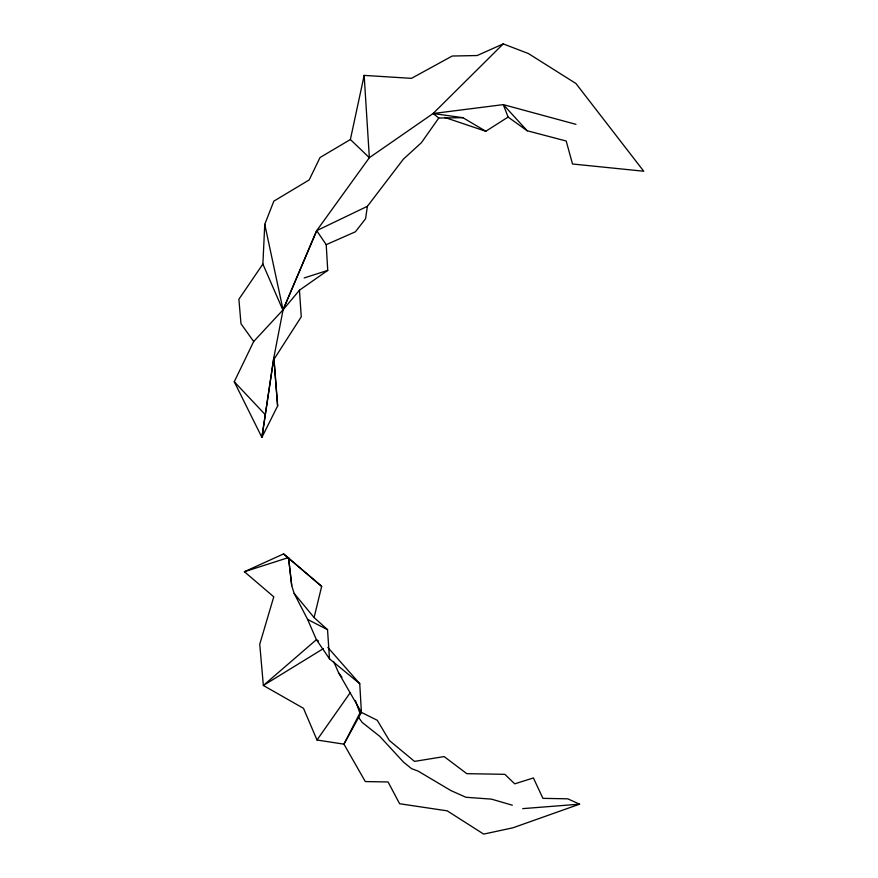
<?xml version="1.0" encoding="UTF-8"?>
<svg xmlns="http://www.w3.org/2000/svg" width="878" height="878" viewBox="0 0 878 878"><rect width="100%" height="100%" fill="white"/><g stroke="black" fill="none" stroke-linecap="round" stroke-linejoin="round"><path stroke-width="1.32" d="M282.979 310.307L262.884 264.058L264.761 224.329L273.848 201.15L309.166 179.935L320.031 157.535L350.377 139.525L364.161 75.398L411.475 78.351L452.236 56.027L477.16 55.533L503.226 43.9L528.347 53.525L575.924 83.498L643.739 171.232L572.511 163.988L566.2 141.018L527.184 130.767L508.099 117.07L503.303 104.625L433.095 113.525L369.353 157.689L316.695 230.651L283.067 309.835L273.804 357.807L261.896 437.387L234.261 381.765L253.687 341.498L283.067 309.835L299.453 290.223L327.746 270.402L326.21 244.666L316.695 230.651L367.399 206.297L403.364 159.17L421.429 142.664L438.77 118.025L462.915 117.685L485.808 131.272L508.099 117.07M367.399 206.297L365.555 218.754L355.414 231.792L326.21 244.666M361.407 712.398L359.881 713.09L343.935 744.16L361.407 712.398L359.75 683.71L329.48 658.807L327.538 629.669L314.094 617.552L321.666 586.361L283.561 553.908L244.402 571.721L273.771 596.82L259.745 644.243L263.356 685.477L303.492 708.326L317.002 740.011L343.935 744.16L365.292 781.563L388.076 781.969L399.611 803.732L447.231 810.855L483.668 834.1L512.884 827.811L579.579 804.171L567.748 798.815L542.933 798.354L533.396 777.952L514.738 783.835L504.85 774.33L466.778 773.661L444.158 756.584L414.504 761.391L389.327 740.472L377.266 720.289L361.407 712.398L338.688 672.943L333.881 662.089M316.695 230.651L283.067 309.835L264.761 224.329M277.624 405.943L261.896 437.387L273.804 357.807L277.624 405.943L274.035 359.234L301.264 316.782L299.453 290.223M262.884 264.058L238.893 299.233L240.978 323.741L253.687 341.498M317.002 740.011L350.267 692.632M438.77 118.025L433.095 113.525L503.226 43.9M323.466 648.557L263.356 685.477L316.398 639.678L307.618 619.451L294.152 593.429L291.737 585.681L288.522 557.563L244.402 571.721M304.172 277.953L327.746 270.402M522.717 808.638L579.579 804.171M433.095 113.525L462.915 117.685M575.968 124.347L503.303 104.625L527.184 130.767M512.324 805.203L491.515 799.145L465.9 797.268L450.985 790.617L417.994 771.038L411.573 768.667L403.562 762.17L379.735 736.313L362.142 722.396L358.795 717.644M444.663 117.422L485.808 131.272M307.618 619.451L327.538 629.669M318.505 641.028L316.398 639.678L329.48 658.807M283.561 553.908L321.666 586.361M350.377 139.525L369.353 157.689L364.161 75.398M234.261 381.765L265.145 414.526M327.823 647.426L359.75 683.71M294.152 593.429L314.094 617.552M338.688 672.943L341.97 677.311M355.403 700.501L359.881 713.09M288.522 557.563L291.737 585.681"/></g></svg>
